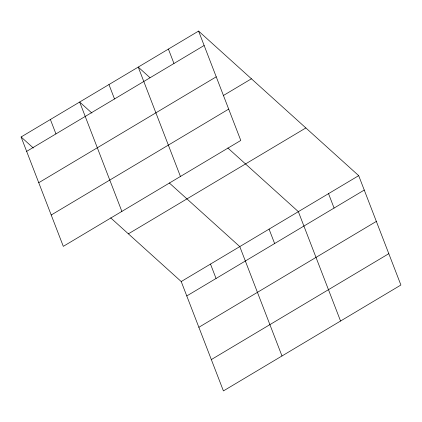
<?xml version="1.0" encoding="UTF-8"?>
<svg xmlns="http://www.w3.org/2000/svg" width="422" height="422" viewBox="0 0 422 422"><rect width="100%" height="100%" fill="white"/><g stroke="black" fill="none" stroke-linecap="round" stroke-linejoin="round"><path stroke-width="0.63" d="M198.583 31.08L240.783 140.457L63.305 246.348L21.1 136.976L198.583 31.08L358.695 175.652L400.9 285.024L223.417 390.92L181.217 281.543L110.706 217.884M26.66 151.377L204.137 45.486M38.75 182.721L216.233 76.825M223.481 95.456L251.422 78.793M51.21 215.009L228.692 109.113M128.378 233.835L305.86 127.945M181.217 281.543L358.695 175.652M186.772 295.949L364.255 190.058M198.867 327.287L376.35 221.397M211.327 359.576L388.804 253.685M149.979 77.69L138.237 67.087L180.442 176.459M227.848 147.995L298.354 211.654L340.554 321.026M91.901 113.075L79.668 102.029L121.874 211.401M169.275 182.937L239.786 246.601L281.986 355.973M21.1 136.976L33.333 148.017M328.527 193.656L334.082 208.057M269.067 229.13L274.627 243.531M168.41 49.084L173.969 63.49M210.499 264.072L216.059 278.478M108.955 84.558L114.51 98.964M50.387 119.505L55.941 133.906"/></g></svg>
